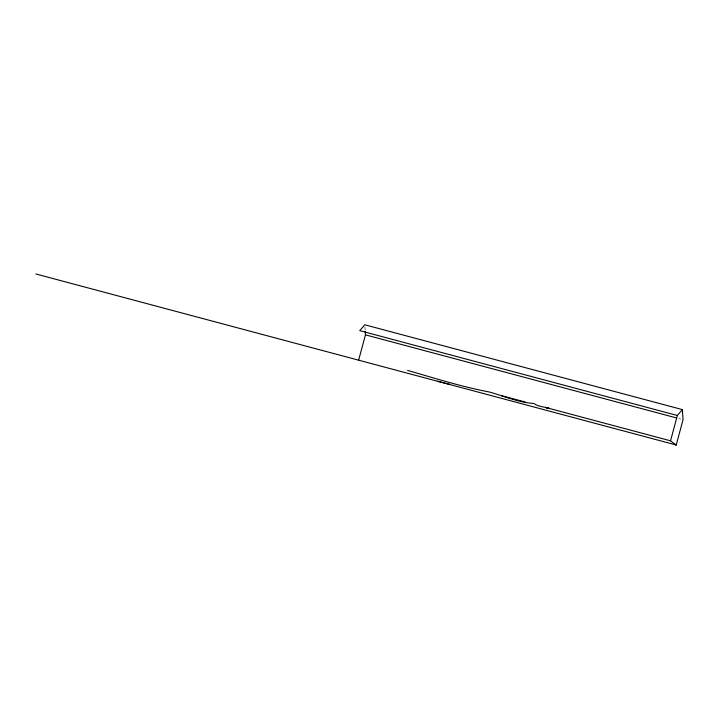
<?xml version="1.0" encoding="UTF-8"?>
<svg xmlns="http://www.w3.org/2000/svg" width="719" height="719" viewBox="0 0 719 719"><rect width="100%" height="100%" fill="white"/><g stroke="black" fill="none" stroke-linecap="round" stroke-linejoin="round"><path stroke-width="0.54" stroke-dasharray="3.6 2.7" d="M678.718 418.53L680.884 419.114M364.91 327.019L365.144 330.372"/><path stroke-width="1.08" d="M358.628 360.183L365.459 334.856L365.225 331.495M675.905 444.872L670.53 440.819L677.361 415.492L682.349 409.605L364.758 324.772L359.77 330.659L677.361 415.492M35.95 273.993L676.22 445.007L683.05 419.689L682.349 409.605M437.512 381.25L450.4 384.539M365.459 334.856L676.543 417.955M407.556 370.384C434.636 378.185 461.364 386.687 488.992 391.927C503.911 395.989 518.102 402.442 533.786 403.458C538.279 406.819 544.013 406.612 549.1 408.383M546.161 407.556L548.831 408.275L545.487 407.412L670.53 440.819M500.981 395.531L524.96 401.93M675.402 444.414L676.22 445.007"/></g></svg>
